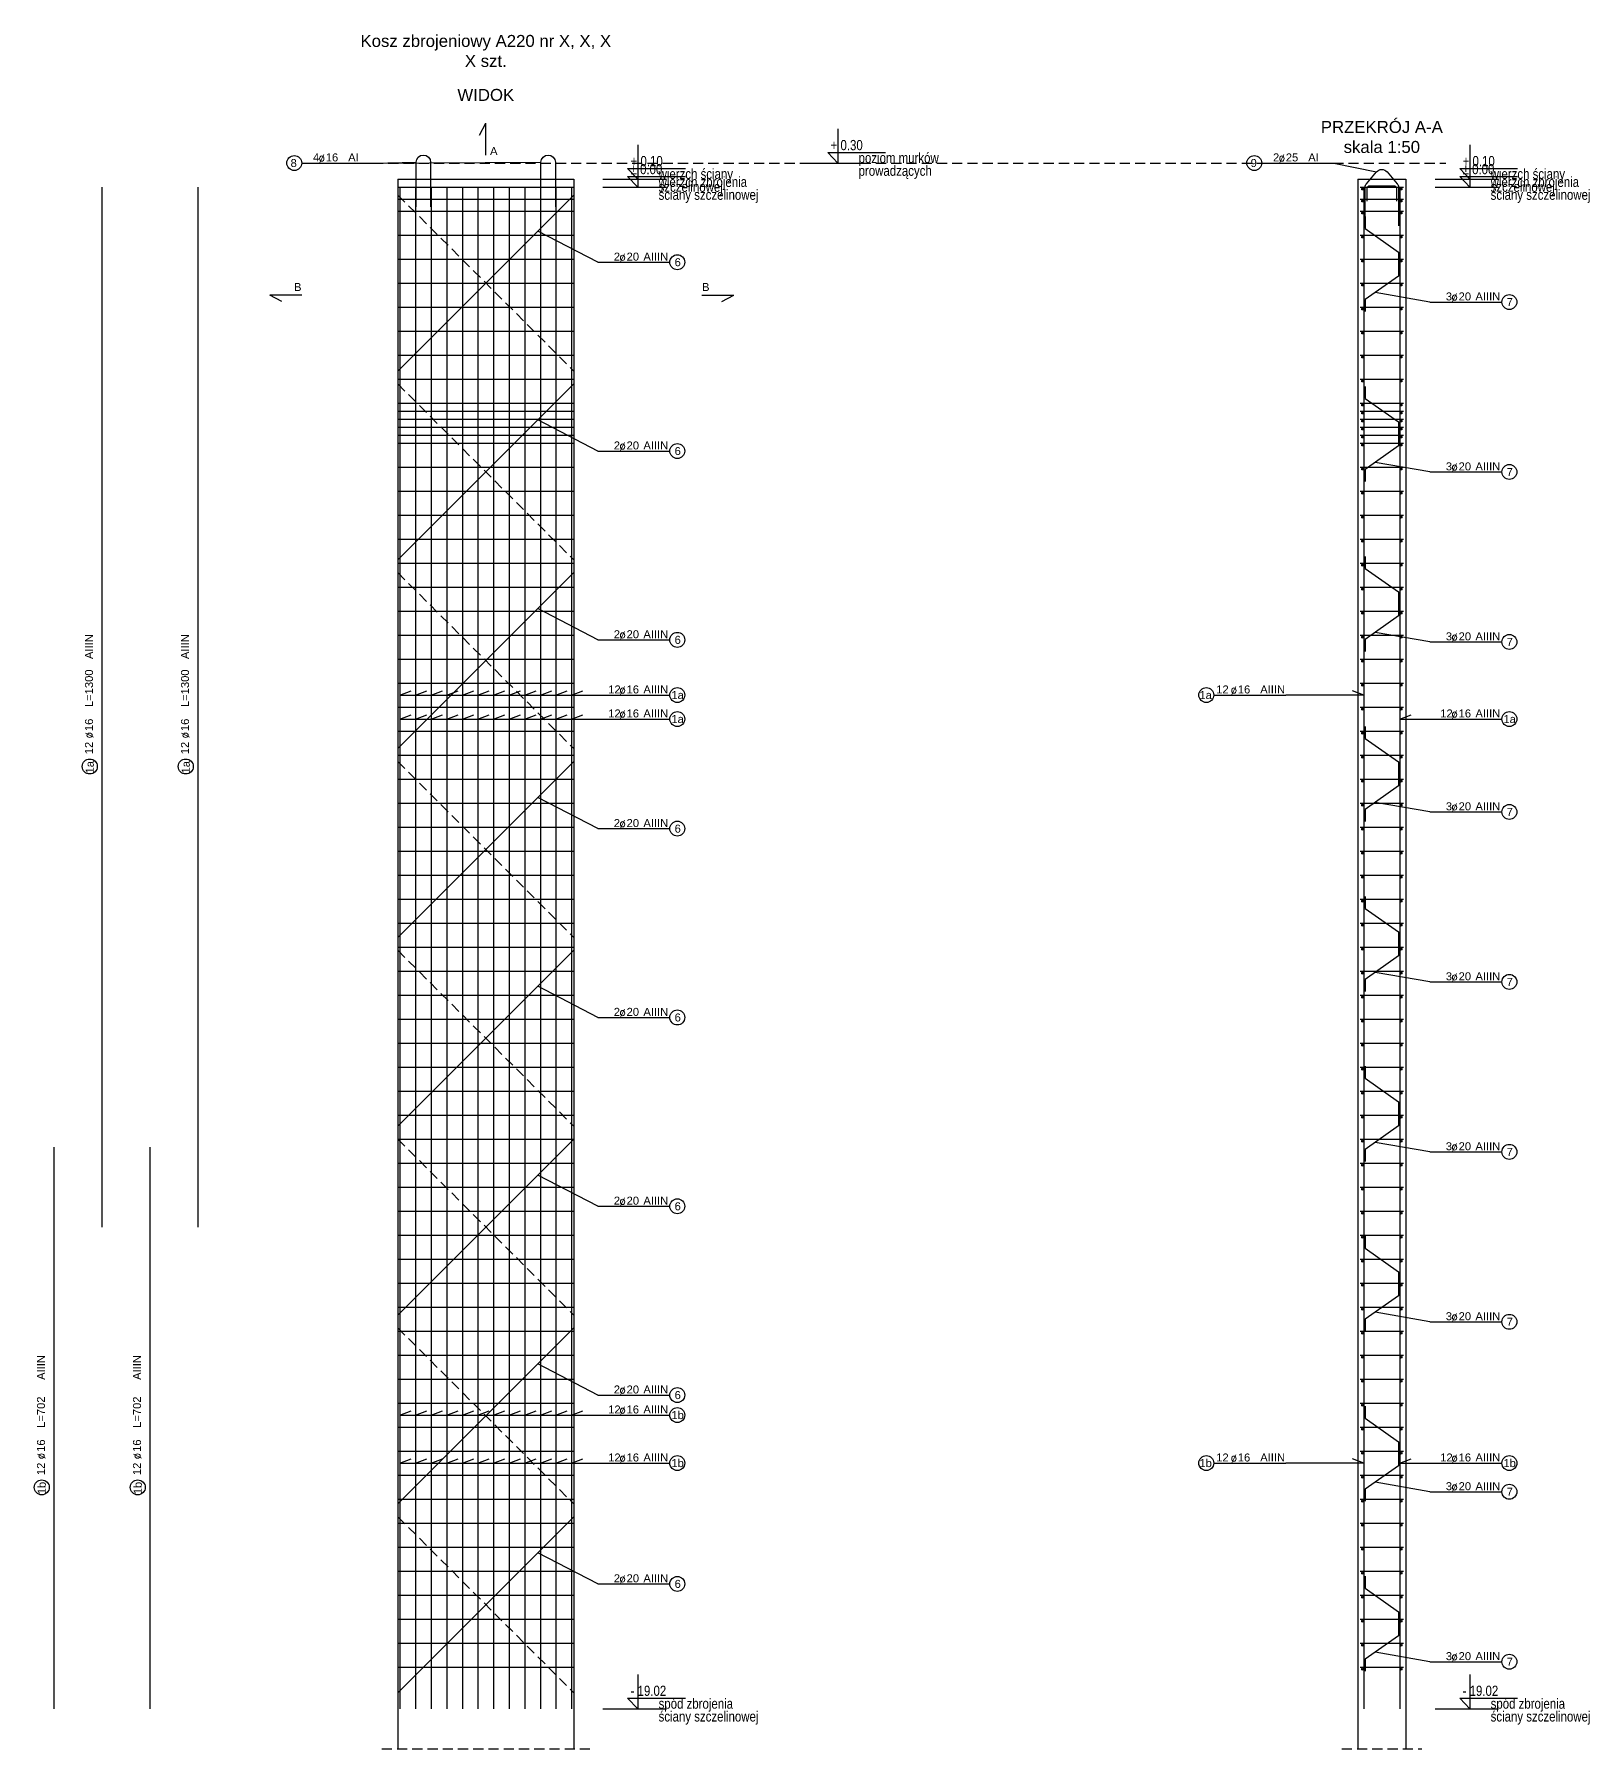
# Model space of a CAD drawing. Extents: x -5033 to 9347, y -17890 to -2362.
# Drawn here: x -1454 to 490, y -6640 to -4497 of the extents above; entities that cross this region are included whole.
import ezdxf
from ezdxf.enums import TextEntityAlignment as Align

# ---------------------------------------------------------------- set-up
doc = ezdxf.new("R2010")
doc.units = 0
doc.header["$MEASUREMENT"] = 0
doc.linetypes.add('DASHED', pattern=[19.05, 12.7, -6.35])
for name, color, linetype in [('__SOL-KOTY_WYSOKOSCIOWE', 4, 'CONTINUOUS'), ('__SOL-OPISY', 4, 'CONTINUOUS'), ('__SOL-PRZERYWANA', 253, 'DASHED'), ('__SOL-WIDOK', 4, 'CONTINUOUS'), ('__SOL-ZBROJENIE', 3, 'CONTINUOUS')]:
    doc.layers.add(name, color=color, linetype=linetype)
doc.styles.add('ARIAL', font='arial.ttf', dxfattribs={"height": 2.5})
doc.styles.add('SIMPLEX', font='SIMPLEX.SHX', dxfattribs={"width": 0.8})
doc.styles.get("Standard").update_dxf_attribs({"font": 'arial.ttf'})

# ---------------------------------------------------------------- blocks, each defined once
blk = doc.blocks.new('OPIS_PRET_BEZ_LINII')
at = {"layer": '__SOL-OPISY'}
blk.add_circle((25.7, 0), 9.36, dxfattribs=at)
at = {"layer": '__SOL-OPISY', "style": 'SIMPLEX', "width": 0.9}
blk.add_text(' %%c ', height=10, dxfattribs=at).set_placement((64.7, -4.8), align=Align.CENTER)
at = {"layer": '__SOL-OPISY', "style": 'ARIAL', "width": 0.8}
blk.add_attdef('NUMER', text='', height=10, dxfattribs=at).set_placement((25.7, 0), align=Align.MIDDLE)
blk.add_attdef('ILOSC', text='', height=10, dxfattribs=at).set_placement((56.9, -5.1), align=Align.RIGHT)
for tag, p in [('SREDNICA', (71, -5.1)), ('DLUGOSC', (95.1, -5.2)), ('STAL', (144.7, -5.2))]:
    blk.add_attdef(tag, p, '', height=10, dxfattribs=at)
blk = doc.blocks.new('OPIS_PRAWY')
at = {"layer": '__SOL-OPISY'}
blk.add_line((0, 0), (90, 0), dxfattribs=at)
blk.add_circle((99.4, 0), 9.36, dxfattribs=at)
at = {"layer": '__SOL-OPISY', "style": 'SIMPLEX', "width": 0.9}
blk.add_text(' %%c ', height=10, dxfattribs=at).set_placement((20.9, 0.5))
at = {"layer": '__SOL-OPISY', "style": 'ARIAL', "width": 0.8}
blk.add_attdef('ILOSC', text='', height=10, dxfattribs=at).set_placement((27.1, 0.1), align=Align.RIGHT)
for tag, p in [('SREDNICA', (35.4, 0.1)), ('STAL', (58.4, 0.5))]:
    blk.add_attdef(tag, p, '', height=10, dxfattribs=at)
for tag, p in [('NUMER', (99.4, 0)), ('DLUGOSC', (52.8, -6.1))]:
    blk.add_attdef(tag, text='', height=10, dxfattribs=at).set_placement(p, align=Align.MIDDLE)
blk = doc.blocks.new('OPIS_LEWY')
at = {"layer": '__SOL-OPISY'}
blk.add_line((-90, 0), (0, 0), dxfattribs=at)
blk.add_circle((-99.4, 0), 9.36, dxfattribs=at)
at = {"layer": '__SOL-OPISY', "style": 'SIMPLEX', "width": 0.9}
blk.add_text(' %%c ', height=10, dxfattribs=at).set_placement((-75, 0.5))
at = {"layer": '__SOL-OPISY', "style": 'ARIAL', "width": 0.8}
for tag, p in [('NUMER', (-99.4, 0)), ('DLUGOSC', (-58.9, -6.6))]:
    blk.add_attdef(tag, text='', height=10, dxfattribs=at).set_placement(p, align=Align.MIDDLE)
blk.add_attdef('ILOSC', text='', height=10, dxfattribs=at).set_placement((-74, 0.1), align=Align.RIGHT)
for tag, p in [('SREDNICA', (-65.8, 0.1)), ('STAL', (-42.7, 0.3))]:
    blk.add_attdef(tag, p, '', height=10, dxfattribs=at)
blk = doc.blocks.new('KOTA')
at = {"layer": '__SOL-KOTY_WYSOKOSCIOWE'}
for p, q in [((0, 33.4), (0, 0)), ((-34, 0), (28, 0)), ((0, 0), (-9.9, 10.4)), ((-9.9, 10.4), (46.5, 10.4))]:
    blk.add_line(p, q, dxfattribs=at)
at = {"layer": '__SOL-KOTY_WYSOKOSCIOWE', "style": 'ARIAL', "width": 0.8}
blk.add_attdef('RZEDNA', (500.5, 15.9), '', height=10.4, dxfattribs=at)

msp = doc.modelspace()

# ---------------------------------------------------------------- hatches: boundary and pattern name
at = {"layer": '__SOL-ZBROJENIE'}
for points in [[(207.2, -4690.5, 1), (204.8, -4690.5, 1)], [(255.2, -4690.5, 1), (252.8, -4690.5, 1)], [(207.2, -4705.5, 1), (204.8, -4705.5, 1)], [(255.2, -4705.5, 1), (252.8, -4705.5, 1)], [(207.2, -4720.5, 1), (204.8, -4720.5, 1)], [(255.2, -4720.5, 1), (252.8, -4720.5, 1)], [(207.2, -4750.5, 1), (204.8, -4750.5, 1)], [(255.2, -4750.5, 1), (252.8, -4750.5, 1)], [(207.2, -4780.5, 1), (204.8, -4780.5, 1)], [(255.2, -4780.5, 1), (252.8, -4780.5, 1)], [(207.2, -4810.5, 1), (204.8, -4810.5, 1)], [(255.2, -4810.5, 1), (252.8, -4810.5, 1)], [(207.2, -4840.5, 1), (204.8, -4840.5, 1)], [(255.2, -4840.5, 1), (252.8, -4840.5, 1)], [(207.2, -4870.5, 1), (204.8, -4870.5, 1)], [(255.2, -4870.5, 1), (252.8, -4870.5, 1)], [(207.2, -4900.5, 1), (204.8, -4900.5, 1)], [(255.2, -4900.5, 1), (252.8, -4900.5, 1)], [(207.2, -4930.5, 1), (204.8, -4930.5, 1)], [(255.2, -4930.5, 1), (252.8, -4930.5, 1)], [(207.2, -4960.5, 1), (204.8, -4960.5, 1)], [(207.2, -4970.5, 1), (204.8, -4970.5, 1)], [(255.2, -4960.5, 1), (252.8, -4960.5, 1)], [(255.2, -4970.5, 1), (252.8, -4970.5, 1)], [(207.2, -4980.5, 1), (204.8, -4980.5, 1)], [(207.2, -4990.5, 1), (204.8, -4990.5, 1)], [(255.2, -4980.5, 1), (252.8, -4980.5, 1)], [(255.2, -4990.5, 1), (252.8, -4990.5, 1)], [(207.2, -5000.5, 1), (204.8, -5000.5, 1)], [(207.2, -5010.5, 1), (204.8, -5010.5, 1)], [(255.2, -5000.5, 1), (252.8, -5000.5, 1)], [(255.2, -5010.5, 1), (252.8, -5010.5, 1)], [(207.2, -5040.5, 1), (204.8, -5040.5, 1)], [(255.2, -5040.5, 1), (252.8, -5040.5, 1)], [(207.2, -5070.5, 1), (204.8, -5070.5, 1)], [(255.2, -5070.5, 1), (252.8, -5070.5, 1)], [(207.2, -5100.5, 1), (204.8, -5100.5, 1)], [(255.2, -5100.5, 1), (252.8, -5100.5, 1)], [(207.2, -5130.5, 1), (204.8, -5130.5, 1)], [(255.2, -5130.5, 1), (252.8, -5130.5, 1)], [(207.2, -5160.5, 1), (204.8, -5160.5, 1)], [(255.2, -5160.5, 1), (252.8, -5160.5, 1)], [(207.2, -5190.5, 1), (204.8, -5190.5, 1)], [(255.2, -5190.5, 1), (252.8, -5190.5, 1)], [(207.2, -5220.5, 1), (204.8, -5220.5, 1)], [(255.2, -5220.5, 1), (252.8, -5220.5, 1)], [(207.2, -5250.5, 1), (204.8, -5250.5, 1)], [(255.2, -5250.5, 1), (252.8, -5250.5, 1)], [(207.2, -5280.5, 1), (204.8, -5280.5, 1)], [(255.2, -5280.5, 1), (252.8, -5280.5, 1)], [(207.2, -5310.5, 1), (204.8, -5310.5, 1)], [(255.2, -5310.5, 1), (252.8, -5310.5, 1)], [(207.2, -5340.5, 1), (204.8, -5340.5, 1)], [(255.2, -5340.5, 1), (252.8, -5340.5, 1)], [(207.2, -5370.5, 1), (204.8, -5370.5, 1)], [(255.2, -5370.5, 1), (252.8, -5370.5, 1)], [(207.2, -5400.5, 1), (204.8, -5400.5, 1)], [(255.2, -5400.5, 1), (252.8, -5400.5, 1)], [(207.2, -5430.5, 1), (204.8, -5430.5, 1)], [(255.2, -5430.5, 1), (252.8, -5430.5, 1)], [(207.2, -5460.5, 1), (204.8, -5460.5, 1)], [(255.2, -5460.5, 1), (252.8, -5460.5, 1)], [(207.2, -5490.5, 1), (204.8, -5490.5, 1)], [(255.2, -5490.5, 1), (252.8, -5490.5, 1)], [(207.2, -5520.5, 1), (204.8, -5520.5, 1)], [(255.2, -5520.5, 1), (252.8, -5520.5, 1)], [(207.2, -5550.5, 1), (204.8, -5550.5, 1)], [(255.2, -5550.5, 1), (252.8, -5550.5, 1)], [(207.2, -5580.5, 1), (204.8, -5580.5, 1)], [(255.2, -5580.5, 1), (252.8, -5580.5, 1)], [(207.2, -5610.5, 1), (204.8, -5610.5, 1)], [(255.2, -5610.5, 1), (252.8, -5610.5, 1)], [(207.2, -5640.5, 1), (204.8, -5640.5, 1)], [(255.2, -5640.5, 1), (252.8, -5640.5, 1)], [(207.2, -5670.5, 1), (204.8, -5670.5, 1)], [(255.2, -5670.5, 1), (252.8, -5670.5, 1)], [(207.2, -5700.5, 1), (204.8, -5700.5, 1)], [(255.2, -5700.5, 1), (252.8, -5700.5, 1)], [(207.2, -5730.5, 1), (204.8, -5730.5, 1)], [(255.2, -5730.5, 1), (252.8, -5730.5, 1)], [(207.2, -5760.5, 1), (204.8, -5760.5, 1)], [(255.2, -5760.5, 1), (252.8, -5760.5, 1)], [(207.2, -5790.5, 1), (204.8, -5790.5, 1)], [(255.2, -5790.5, 1), (252.8, -5790.5, 1)], [(207.2, -5820.5, 1), (204.8, -5820.5, 1)], [(255.2, -5820.5, 1), (252.8, -5820.5, 1)], [(207.2, -5850.5, 1), (204.8, -5850.5, 1)], [(255.2, -5850.5, 1), (252.8, -5850.5, 1)], [(207.2, -5880.5, 1), (204.8, -5880.5, 1)], [(255.2, -5880.5, 1), (252.8, -5880.5, 1)], [(207.2, -5910.5, 1), (204.8, -5910.5, 1)], [(255.2, -5910.5, 1), (252.8, -5910.5, 1)], [(207.2, -5940.5, 1), (204.8, -5940.5, 1)], [(255.2, -5940.5, 1), (252.8, -5940.5, 1)], [(207.2, -5970.5, 1), (204.8, -5970.5, 1)], [(255.2, -5970.5, 1), (252.8, -5970.5, 1)], [(207.2, -6000.5, 1), (204.8, -6000.5, 1)], [(255.2, -6000.5, 1), (252.8, -6000.5, 1)], [(207.2, -6030.5, 1), (204.8, -6030.5, 1)], [(255.2, -6030.5, 1), (252.8, -6030.5, 1)], [(207.2, -6060.5, 1), (204.8, -6060.5, 1)], [(255.2, -6060.5, 1), (252.8, -6060.5, 1)], [(207.2, -6090.5, 1), (204.8, -6090.5, 1)], [(255.2, -6090.5, 1), (252.8, -6090.5, 1)], [(207.2, -6120.5, 1), (204.8, -6120.5, 1)], [(255.2, -6120.5, 1), (252.8, -6120.5, 1)], [(207.2, -6150.5, 1), (204.8, -6150.5, 1)], [(255.2, -6150.5, 1), (252.8, -6150.5, 1)], [(207.2, -6180.5, 1), (204.8, -6180.5, 1)], [(255.2, -6180.5, 1), (252.8, -6180.5, 1)], [(207.2, -6210.5, 1), (204.8, -6210.5, 1)], [(255.2, -6210.5, 1), (252.8, -6210.5, 1)], [(207.2, -6240.5, 1), (204.8, -6240.5, 1)], [(255.2, -6240.5, 1), (252.8, -6240.5, 1)], [(207.2, -6270.5, 1), (204.8, -6270.5, 1)], [(255.2, -6270.5, 1), (252.8, -6270.5, 1)], [(207.2, -6300.5, 1), (204.8, -6300.5, 1)], [(255.2, -6300.5, 1), (252.8, -6300.5, 1)], [(207.2, -6330.5, 1), (204.8, -6330.5, 1)], [(255.2, -6330.5, 1), (252.8, -6330.5, 1)], [(207.2, -6360.5, 1), (204.8, -6360.5, 1)], [(255.2, -6360.5, 1), (252.8, -6360.5, 1)], [(207.2, -6390.5, 1), (204.8, -6390.5, 1)], [(255.2, -6390.5, 1), (252.8, -6390.5, 1)], [(207.2, -6420.5, 1), (204.8, -6420.5, 1)], [(255.2, -6420.5, 1), (252.8, -6420.5, 1)], [(207.2, -6450.5, 1), (204.8, -6450.5, 1)], [(255.2, -6450.5, 1), (252.8, -6450.5, 1)], [(207.2, -6480.5, 1), (204.8, -6480.5, 1)], [(255.2, -6480.5, 1), (252.8, -6480.5, 1)], [(207.2, -6510.5, 1), (204.8, -6510.5, 1)], [(255.2, -6510.5, 1), (252.8, -6510.5, 1)], [(207.2, -6540.5, 1), (204.8, -6540.5, 1)], [(255.2, -6540.5, 1), (252.8, -6540.5, 1)]]:
    msp.add_hatch(color=256, dxfattribs=at).paths.add_polyline_path(points)

# ---------------------------------------------------------------- linework, layer by layer
at = {"layer": '__SOL-OPISY'}
for p, q in [((-898, -4623), (-890, -4608)), ((-890, -4648), (-890, -4608)), ((-1030, -4658), (-977, -4657)), ((-1030, -4658), (-821, -4657)), ((170, -4658), (223.5, -4669.22)), ((-750, -4782), (-825, -4743)), ((290, -4831.75), (221.52, -4819.87)), ((-1120, -4823), (-1160, -4823)), ((-1145, -4831), (-1160, -4823)), ((-620, -4823), (-580, -4823)), ((-595, -4831), (-580, -4823)), ((-750, -5018), (-825, -4979)), ((290, -5044.19), (221.52, -5032.31)), ((-750, -5254), (-825, -5215)), ((290, -5256.64), (221.52, -5244.76)), ((-997.25, -5323), (-983.15, -5317.87)), ((-997.25, -5323), (-750, -5323)), ((-977.75, -5323), (-963.65, -5317.87)), ((-958.25, -5323), (-944.15, -5317.87)), ((-938.75, -5323), (-924.65, -5317.87)), ((-919.25, -5323), (-905.15, -5317.87)), ((-899.75, -5323), (-885.65, -5317.87)), ((-880.25, -5323), (-866.15, -5317.87)), ((-860.75, -5323), (-846.65, -5317.87)), ((-841.25, -5323), (-827.15, -5317.87)), ((-821.75, -5323), (-807.65, -5317.87)), ((-802.25, -5323), (-788.15, -5317.87)), ((-782.75, -5323), (-768.65, -5317.87)), ((207.5, -5323), (110, -5323)), ((207.5, -5323), (193.41, -5317.87)), ((-997.25, -5353), (-983.15, -5347.87)), ((-997.25, -5353), (-750, -5353)), ((-977.75, -5353), (-963.65, -5347.87)), ((-958.25, -5353), (-944.15, -5347.87)), ((-938.75, -5353), (-924.65, -5347.87)), ((-919.25, -5353), (-905.15, -5347.87)), ((-899.75, -5353), (-885.65, -5347.87)), ((-880.25, -5353), (-866.15, -5347.87)), ((-860.75, -5353), (-846.65, -5347.87)), ((-841.25, -5353), (-827.15, -5347.87)), ((-821.75, -5353), (-807.65, -5347.87)), ((-802.25, -5353), (-788.15, -5347.87)), ((-782.75, -5353), (-768.65, -5347.87)), ((252.5, -5353), (266.6, -5347.87)), ((252.5, -5353), (290, -5353)), ((-750, -5490), (-825, -5451)), ((290, -5469.08), (221.52, -5457.2)), ((290, -5681.53), (221.52, -5669.64)), ((-750, -5726), (-825, -5687)), ((290, -5893.97), (221.52, -5882.09)), ((-750, -5962), (-825, -5923)), ((290, -6106.42), (221.52, -6094.53)), ((-750, -6198), (-825, -6159)), ((-997.25, -6223), (-983.15, -6217.87)), ((-997.25, -6223), (-750, -6223)), ((-977.75, -6223), (-963.65, -6217.87)), ((-958.25, -6223), (-944.15, -6217.87)), ((-938.75, -6223), (-924.65, -6217.87)), ((-919.25, -6223), (-905.15, -6217.87)), ((-899.75, -6223), (-885.65, -6217.87)), ((-880.25, -6223), (-866.15, -6217.87)), ((-860.75, -6223), (-846.65, -6217.87)), ((-841.25, -6223), (-827.15, -6217.87)), ((-821.75, -6223), (-807.65, -6217.87)), ((-802.25, -6223), (-788.15, -6217.87)), ((-782.75, -6223), (-768.65, -6217.87)), ((-997.25, -6283), (-983.15, -6277.87)), ((-977.75, -6283), (-963.65, -6277.87)), ((-958.25, -6283), (-944.15, -6277.87)), ((-938.75, -6283), (-924.65, -6277.87)), ((-919.25, -6283), (-905.15, -6277.87)), ((-899.75, -6283), (-885.65, -6277.87)), ((-880.25, -6283), (-866.15, -6277.87)), ((-860.75, -6283), (-846.65, -6277.87)), ((-841.25, -6283), (-827.15, -6277.87)), ((-821.75, -6283), (-807.65, -6277.87)), ((-802.25, -6283), (-788.15, -6277.87)), ((-782.75, -6283), (-768.65, -6277.87)), ((207.5, -6283), (193.41, -6277.87)), ((252.5, -6283), (266.6, -6277.87)), ((-997.25, -6283), (-750, -6283)), ((207.5, -6283), (110, -6283)), ((252.5, -6283), (290, -6283)), ((290, -6318.86), (221.52, -6306.98)), ((-750, -6434), (-825, -6395)), ((290, -6531.3), (221.52, -6519.42))]:
    msp.add_line(p, q, dxfattribs=at)
at = {"layer": '__SOL-PRZERYWANA'}
for p, q in [((-1050, -4658), (310, -4658)), ((-1020, -6640), (-760, -6640)), ((180, -6640), (280, -6640))]:
    msp.add_line(p, q, dxfattribs=at)
for points in [[(-1000, -4678), (-1000, -4698), (-780, -4918), (-780, -4938)], [(-1000, -4914), (-1000, -4934), (-780, -5154), (-780, -5174)], [(-1000, -5150), (-1000, -5170), (-780, -5390), (-780, -5410)], [(-1000, -5386), (-1000, -5406), (-780, -5626), (-780, -5646)], [(-1000, -5622), (-1000, -5642), (-780, -5862), (-780, -5882)], [(-1000, -5858), (-1000, -5878), (-780, -6098), (-780, -6118)], [(-1000, -6094), (-1000, -6114), (-780, -6334), (-780, -6354)], [(-1000, -6330), (-1000, -6350), (-780, -6570), (-780, -6590)]]:
    msp.add_lwpolyline(points, dxfattribs=at)
at = {"layer": '__SOL-WIDOK'}
for p, q in [((-1000, -4678), (-1000, -6640)), ((-1000, -4678), (-780, -4678)), ((-780, -4678), (-780, -6640)), ((200, -4678), (200, -6640)), ((200, -4678), (260, -4678)), ((260, -4678), (260, -6640))]:
    msp.add_line(p, q, dxfattribs=at)
at = {"layer": '__SOL-ZBROJENIE'}
for p, q in [((-1370, -4688), (-1370, -5988)), ((-1250, -4688), (-1250, -5988)), ((-1000, -4688), (-780, -4688)), ((-997.25, -4688), (-997.25, -6590)), ((-977.75, -4688), (-977.75, -6590)), ((-958.25, -4688), (-958.25, -6590)), ((-938.75, -4688), (-938.75, -6590)), ((-919.25, -4688), (-919.25, -6590)), ((-899.75, -4688), (-899.75, -6590)), ((-880.25, -4688), (-880.25, -6590)), ((-860.75, -4688), (-860.75, -6590)), ((-841.25, -4688), (-841.25, -6590)), ((-821.75, -4688), (-821.75, -6590)), ((-802.25, -4688), (-802.25, -6590)), ((-782.75, -4688), (-782.75, -6590)), ((203, -4688), (257, -4688)), ((207.5, -4688), (207.5, -6590)), ((252.5, -4688), (252.5, -6590)), ((-1000, -4703), (-780, -4703)), ((203, -4703), (257, -4703)), ((-1000, -4718), (-780, -4718)), ((203, -4718), (257, -4718)), ((-1000, -4748), (-780, -4748)), ((203, -4748), (257, -4748)), ((-1000, -4778), (-780, -4778)), ((203, -4778), (257, -4778)), ((-1000, -4808), (-780, -4808)), ((203, -4808), (257, -4808)), ((-1000, -4838), (-780, -4838)), ((203, -4838), (257, -4838)), ((-1000, -4868), (-780, -4868)), ((203, -4868), (257, -4868)), ((-1000, -4898), (-780, -4898)), ((203, -4898), (257, -4898)), ((-1000, -4928), (-780, -4928)), ((203, -4928), (257, -4928)), ((-1000, -4958), (-780, -4958)), ((-1000, -4968), (-780, -4968)), ((203, -4958), (257, -4958)), ((203, -4968), (257, -4968)), ((-1000, -4978), (-780, -4978)), ((-1000, -4988), (-780, -4988)), ((203, -4978), (257, -4978)), ((203, -4988), (257, -4988)), ((-1000, -4998), (-780, -4998)), ((-1000, -5008), (-780, -5008)), ((203, -4998), (257, -4998)), ((203, -5008), (257, -5008)), ((-1000, -5038), (-780, -5038)), ((203, -5038), (257, -5038)), ((-1000, -5068), (-780, -5068)), ((203, -5068), (257, -5068)), ((-1000, -5098), (-780, -5098)), ((203, -5098), (257, -5098)), ((-1000, -5128), (-780, -5128)), ((203, -5128), (257, -5128)), ((-1000, -5158), (-780, -5158)), ((203, -5158), (257, -5158)), ((-1000, -5188), (-780, -5188)), ((203, -5188), (257, -5188)), ((-1000, -5218), (-780, -5218)), ((203, -5218), (257, -5218)), ((-1000, -5248), (-780, -5248)), ((203, -5248), (257, -5248)), ((-1000, -5278), (-780, -5278)), ((203, -5278), (257, -5278)), ((-1000, -5308), (-780, -5308)), ((203, -5308), (257, -5308)), ((-1000, -5338), (-780, -5338)), ((203, -5338), (257, -5338)), ((-1000, -5368), (-780, -5368)), ((203, -5368), (257, -5368)), ((-1000, -5398), (-780, -5398)), ((203, -5398), (257, -5398)), ((-1000, -5428), (-780, -5428)), ((203, -5428), (257, -5428)), ((-1000, -5458), (-780, -5458)), ((203, -5458), (257, -5458)), ((-1000, -5488), (-780, -5488)), ((203, -5488), (257, -5488)), ((-1000, -5518), (-780, -5518)), ((203, -5518), (257, -5518)), ((-1000, -5548), (-780, -5548)), ((203, -5548), (257, -5548)), ((-1000, -5578), (-780, -5578)), ((203, -5578), (257, -5578)), ((-1000, -5608), (-780, -5608)), ((203, -5608), (257, -5608)), ((-1000, -5638), (-780, -5638)), ((203, -5638), (257, -5638)), ((-1000, -5668), (-780, -5668)), ((203, -5668), (257, -5668)), ((-1000, -5698), (-780, -5698)), ((203, -5698), (257, -5698)), ((-1000, -5728), (-780, -5728)), ((203, -5728), (257, -5728)), ((-1000, -5758), (-780, -5758)), ((203, -5758), (257, -5758)), ((-1000, -5788), (-780, -5788)), ((203, -5788), (257, -5788)), ((-1000, -5818), (-780, -5818)), ((203, -5818), (257, -5818)), ((-1000, -5848), (-780, -5848)), ((203, -5848), (257, -5848)), ((-1430, -5888), (-1430, -6590)), ((-1310, -5888), (-1310, -6590)), ((-1000, -5878), (-780, -5878)), ((203, -5878), (257, -5878)), ((-1000, -5908), (-780, -5908)), ((203, -5908), (257, -5908)), ((-1000, -5938), (-780, -5938)), ((203, -5938), (257, -5938)), ((-1000, -5968), (-780, -5968)), ((203, -5968), (257, -5968)), ((-1000, -5998), (-780, -5998)), ((203, -5998), (257, -5998)), ((-1000, -6028), (-780, -6028)), ((203, -6028), (257, -6028)), ((-1000, -6058), (-780, -6058)), ((203, -6058), (257, -6058)), ((-1000, -6088), (-780, -6088)), ((203, -6088), (257, -6088)), ((-1000, -6118), (-780, -6118)), ((203, -6118), (257, -6118)), ((-1000, -6148), (-780, -6148)), ((203, -6148), (257, -6148)), ((-1000, -6178), (-780, -6178)), ((203, -6178), (257, -6178)), ((-1000, -6208), (-780, -6208)), ((203, -6208), (257, -6208)), ((-1000, -6238), (-780, -6238)), ((203, -6238), (257, -6238)), ((-1000, -6268), (-780, -6268)), ((203, -6268), (257, -6268)), ((-1000, -6298), (-780, -6298)), ((203, -6298), (257, -6298)), ((-1000, -6328), (-780, -6328)), ((203, -6328), (257, -6328)), ((-1000, -6358), (-780, -6358)), ((203, -6358), (257, -6358)), ((-1000, -6388), (-780, -6388)), ((203, -6388), (257, -6388)), ((-1000, -6418), (-780, -6418)), ((203, -6418), (257, -6418)), ((-1000, -6448), (-780, -6448)), ((203, -6448), (257, -6448)), ((-1000, -6478), (-780, -6478)), ((203, -6478), (257, -6478)), ((-1000, -6508), (-780, -6508)), ((203, -6508), (257, -6508)), ((-1000, -6538), (-780, -6538)), ((203, -6538), (257, -6538))]:
    msp.add_line(p, q, dxfattribs=at)
for points in [[(-977, -4712.86), (-977, -4657, -1), (-959, -4657), (-959, -4712.86)], [(-821, -4712.86), (-821, -4657, -1), (-803, -4657), (-803, -4712.86)], [(209, -4736.5), (209, -4688, -0.22), (211, -4684.12), (223.5, -4669.22, -0.5), (236.5, -4669.22), (249, -4684.12, -0.22), (251, -4688), (251, -4736.5)], [(211.5, -4705.5), (211.5, -4690.5, -0.48), (215.5, -4686.5), (244.5, -4686.5, -0.48), (248.5, -4690.5), (248.5, -4705.5)]]:
    msp.add_lwpolyline(points, format="xyb", dxfattribs=at)
for points in [[(-780, -4678), (-780, -4698), (-1000, -4918), (-1000, -4938)], [(209, -4724.81), (209, -4739.81), (251, -4769.22), (251, -4799.22), (209, -4828.63), (209, -4843.63)], [(-780, -4914), (-780, -4934), (-1000, -5154), (-1000, -5174)], [(209, -4937.26), (209, -4952.26), (251, -4981.67), (251, -5011.67), (209, -5041.08), (209, -5056.08)], [(-780, -5150), (-780, -5170), (-1000, -5390), (-1000, -5410)], [(209, -5149.7), (209, -5164.7), (251, -5194.11), (251, -5224.11), (209, -5253.52), (209, -5268.52)], [(209, -5362.15), (209, -5377.15), (251, -5406.56), (251, -5436.56), (209, -5465.96), (209, -5480.96)], [(-780, -5386), (-780, -5406), (-1000, -5626), (-1000, -5646)], [(209, -5574.59), (209, -5589.59), (251, -5619), (251, -5649), (209, -5678.41), (209, -5693.41)], [(-780, -5622), (-780, -5642), (-1000, -5862), (-1000, -5882)], [(209, -5787.04), (209, -5802.04), (251, -5831.44), (251, -5861.44), (209, -5890.85), (209, -5905.85)], [(-780, -5858), (-780, -5878), (-1000, -6098), (-1000, -6118)], [(209, -5999.48), (209, -6014.48), (251, -6043.89), (251, -6073.89), (209, -6103.3), (209, -6118.3)], [(-780, -6094), (-780, -6114), (-1000, -6334), (-1000, -6354)], [(209, -6211.92), (209, -6226.92), (251, -6256.33), (251, -6286.33), (209, -6315.74), (209, -6330.74)], [(-780, -6330), (-780, -6350), (-1000, -6570), (-1000, -6590)], [(209, -6424.37), (209, -6439.37), (251, -6468.78), (251, -6498.78), (209, -6528.19), (209, -6543.19)]]:
    msp.add_lwpolyline(points, dxfattribs=at)
for centre in [(206, -4690.5), (254, -4690.5), (206, -4705.5), (254, -4705.5), (206, -4720.5), (254, -4720.5), (206, -4750.5), (254, -4750.5), (206, -4780.5), (254, -4780.5), (206, -4810.5), (254, -4810.5), (206, -4840.5), (254, -4840.5), (206, -4870.5), (254, -4870.5), (206, -4900.5), (254, -4900.5), (206, -4930.5), (254, -4930.5), (206, -4960.5), (206, -4970.5), (254, -4960.5), (254, -4970.5), (206, -4980.5), (206, -4990.5), (254, -4980.5), (254, -4990.5), (206, -5000.5), (206, -5010.5), (254, -5000.5), (254, -5010.5), (206, -5040.5), (254, -5040.5), (206, -5070.5), (254, -5070.5), (206, -5100.5), (254, -5100.5), (206, -5130.5), (254, -5130.5), (206, -5160.5), (254, -5160.5), (206, -5190.5), (254, -5190.5), (206, -5220.5), (254, -5220.5), (206, -5250.5), (254, -5250.5), (206, -5280.5), (254, -5280.5), (206, -5310.5), (254, -5310.5), (206, -5340.5), (254, -5340.5), (206, -5370.5), (254, -5370.5), (206, -5400.5), (254, -5400.5), (206, -5430.5), (254, -5430.5), (206, -5460.5), (254, -5460.5), (206, -5490.5), (254, -5490.5), (206, -5520.5), (254, -5520.5), (206, -5550.5), (254, -5550.5), (206, -5580.5), (254, -5580.5), (206, -5610.5), (254, -5610.5), (206, -5640.5), (254, -5640.5), (206, -5670.5), (254, -5670.5), (206, -5700.5), (254, -5700.5), (206, -5730.5), (254, -5730.5), (206, -5760.5), (254, -5760.5), (206, -5790.5), (254, -5790.5), (206, -5820.5), (254, -5820.5), (206, -5850.5), (254, -5850.5), (206, -5880.5), (254, -5880.5), (206, -5910.5), (254, -5910.5), (206, -5940.5), (254, -5940.5), (206, -5970.5), (254, -5970.5), (206, -6000.5), (254, -6000.5), (206, -6030.5), (254, -6030.5), (206, -6060.5), (254, -6060.5), (206, -6090.5), (254, -6090.5), (206, -6120.5), (254, -6120.5), (206, -6150.5), (254, -6150.5), (206, -6180.5), (254, -6180.5), (206, -6210.5), (254, -6210.5), (206, -6240.5), (254, -6240.5), (206, -6270.5), (254, -6270.5), (206, -6300.5), (254, -6300.5), (206, -6330.5), (254, -6330.5), (206, -6360.5), (254, -6360.5), (206, -6390.5), (254, -6390.5), (206, -6420.5), (254, -6420.5), (206, -6450.5), (254, -6450.5), (206, -6480.5), (254, -6480.5), (206, -6510.5), (254, -6510.5), (206, -6540.5), (254, -6540.5)]:
    msp.add_circle(centre, 1.2, dxfattribs=at)

# ---------------------------------------------------------------- block references
at = {"layer": '__SOL-KOTY_WYSOKOSCIOWE'}
ref = msp.add_blockref('KOTA', (-450, -4658), dxfattribs=dict(at, xscale=1.28, yscale=1.28, zscale=1.28))
ref.add_attrib('RZEDNA', '+ 0.30', (-459, -4642), dxfattribs={"height": 12.8, "style": 'ARIAL', "width": 0.8})
ref.add_attrib('OPIS1', 'poziom murków', (-424, -4658), dxfattribs={"height": 12.8, "style": 'ARIAL', "width": 0.8})
ref.add_attrib('OPIS2', 'prowadzących', (-424, -4674), dxfattribs={"height": 12.8, "style": 'ARIAL', "width": 0.8})
ref = msp.add_blockref('KOTA', (-700, -4678), dxfattribs=dict(at, xscale=1.28, yscale=1.28, zscale=1.28))
ref.add_attrib('RZEDNA', '+ 0.10', (-709, -4662), dxfattribs={"height": 12.8, "style": 'ARIAL', "width": 0.8})
ref.add_attrib('OPIS1', 'wierzch ściany', (-674, -4678), dxfattribs={"height": 12.8, "style": 'ARIAL', "width": 0.8})
ref.add_attrib('OPIS2', 'szczelinowej', (-674, -4694), dxfattribs={"height": 12.8, "style": 'ARIAL', "width": 0.8})
ref = msp.add_blockref('KOTA', (-700, -4688), dxfattribs=dict(at, xscale=1.28, yscale=1.28, zscale=1.28))
ref.add_attrib('RZEDNA', '%%p 0.00', (-709, -4672), dxfattribs={"height": 12.8, "style": 'ARIAL', "width": 0.8})
ref.add_attrib('OPIS1', 'wierzch zbrojenia', (-674, -4688), dxfattribs={"height": 12.8, "style": 'ARIAL', "width": 0.8})
ref.add_attrib('OPIS2', 'ściany szczelinowej', (-674, -4704), dxfattribs={"height": 12.8, "style": 'ARIAL', "width": 0.8})
ref = msp.add_blockref('KOTA', (340, -4678), dxfattribs=dict(at, xscale=1.28, yscale=1.28, zscale=1.28))
ref.add_attrib('RZEDNA', '+ 0.10', (331, -4662), dxfattribs={"height": 12.8, "style": 'ARIAL', "width": 0.8})
ref.add_attrib('OPIS1', 'wierzch ściany', (366, -4678), dxfattribs={"height": 12.8, "style": 'ARIAL', "width": 0.8})
ref.add_attrib('OPIS2', 'szczelinowej', (366, -4694), dxfattribs={"height": 12.8, "style": 'ARIAL', "width": 0.8})
ref = msp.add_blockref('KOTA', (340, -4688), dxfattribs=dict(at, xscale=1.28, yscale=1.28, zscale=1.28))
ref.add_attrib('RZEDNA', '%%p 0.00', (331, -4672), dxfattribs={"height": 12.8, "style": 'ARIAL', "width": 0.8})
ref.add_attrib('OPIS1', 'wierzch zbrojenia', (366, -4688), dxfattribs={"height": 12.8, "style": 'ARIAL', "width": 0.8})
ref.add_attrib('OPIS2', 'ściany szczelinowej', (366, -4704), dxfattribs={"height": 12.8, "style": 'ARIAL', "width": 0.8})
ref = msp.add_blockref('KOTA', (-700, -6590), dxfattribs=dict(at, xscale=1.28, yscale=1.28, zscale=1.28))
ref.add_attrib('RZEDNA', '- 19.02', (-709, -6574), dxfattribs={"height": 12.8, "style": 'ARIAL', "width": 0.8})
ref.add_attrib('OPIS1', 'spód zbrojenia', (-674, -6590), dxfattribs={"height": 12.8, "style": 'ARIAL', "width": 0.8})
ref.add_attrib('OPIS2', 'ściany szczelinowej', (-674, -6606), dxfattribs={"height": 12.8, "style": 'ARIAL', "width": 0.8})
ref = msp.add_blockref('KOTA', (340, -6590), dxfattribs=dict(at, xscale=1.28, yscale=1.28, zscale=1.28))
ref.add_attrib('RZEDNA', '- 19.02', (331, -6574), dxfattribs={"height": 12.8, "style": 'ARIAL', "width": 0.8})
ref.add_attrib('OPIS1', 'spód zbrojenia', (366, -6590), dxfattribs={"height": 12.8, "style": 'ARIAL', "width": 0.8})
ref.add_attrib('OPIS2', 'ściany szczelinowej', (366, -6606), dxfattribs={"height": 12.8, "style": 'ARIAL', "width": 0.8})
at = {"layer": '__SOL-OPISY'}
ref = msp.add_blockref('OPIS_LEWY', (-1030, -4658), dxfattribs=at)
ref.add_attrib('ILOSC', '4', (-1106, -4656), dxfattribs={"height": 10, "style": 'ARIAL'})
ref.add_attrib('SREDNICA', '16', (-1090, -4656), dxfattribs={"height": 10, "style": 'ARIAL'})
ref.add_attrib('STAL', 'AI', (-1062, -4656), dxfattribs={"height": 10, "style": 'ARIAL'})
ref.add_attrib('NUMER', '8', (-1134, -4663), dxfattribs={"height": 10, "style": 'ARIAL'})
ref = msp.add_blockref('OPIS_LEWY', (170, -4658), dxfattribs=at)
ref.add_attrib('ILOSC', '2', (94, -4656), dxfattribs={"height": 10, "style": 'ARIAL'})
ref.add_attrib('SREDNICA', '25', (110, -4656), dxfattribs={"height": 10, "style": 'ARIAL'})
ref.add_attrib('STAL', 'AI', (138, -4656), dxfattribs={"height": 10, "style": 'ARIAL'})
ref.add_attrib('NUMER', '9', (66, -4663), dxfattribs={"height": 10, "style": 'ARIAL'})
ref = msp.add_blockref('OPIS_PRAWY', (-750, -4782), dxfattribs=at)
ref.add_attrib('ILOSC', '2', (-730, -4780), dxfattribs={"height": 10, "style": 'ARIAL'})
ref.add_attrib('SREDNICA', '20', (-714, -4780), dxfattribs={"height": 10, "style": 'ARIAL'})
ref.add_attrib('STAL', 'AIIIN', (-693, -4780), dxfattribs={"height": 10, "style": 'ARIAL'})
ref.add_attrib('NUMER', '6', (-654, -4787), dxfattribs={"height": 10, "style": 'ARIAL'})
ref = msp.add_blockref('OPIS_PRAWY', (290, -4831.75), dxfattribs=at)
ref.add_attrib('ILOSC', '3', (310, -4829.75), dxfattribs={"height": 10, "style": 'ARIAL'})
ref.add_attrib('SREDNICA', '20', (326, -4829.75), dxfattribs={"height": 10, "style": 'ARIAL'})
ref.add_attrib('STAL', 'AIIIN', (347, -4829.75), dxfattribs={"height": 10, "style": 'ARIAL'})
ref.add_attrib('NUMER', '7', (386, -4836.75), dxfattribs={"height": 10, "style": 'ARIAL'})
ref = msp.add_blockref('OPIS_PRAWY', (-750, -5018), dxfattribs=at)
ref.add_attrib('ILOSC', '2', (-730, -5016), dxfattribs={"height": 10, "style": 'ARIAL'})
ref.add_attrib('SREDNICA', '20', (-714, -5016), dxfattribs={"height": 10, "style": 'ARIAL'})
ref.add_attrib('STAL', 'AIIIN', (-693, -5016), dxfattribs={"height": 10, "style": 'ARIAL'})
ref.add_attrib('NUMER', '6', (-654, -5023), dxfattribs={"height": 10, "style": 'ARIAL'})
ref = msp.add_blockref('OPIS_PRAWY', (290, -5044.19), dxfattribs=at)
ref.add_attrib('ILOSC', '3', (310, -5042.19), dxfattribs={"height": 10, "style": 'ARIAL'})
ref.add_attrib('SREDNICA', '20', (326, -5042.19), dxfattribs={"height": 10, "style": 'ARIAL'})
ref.add_attrib('STAL', 'AIIIN', (347, -5042.19), dxfattribs={"height": 10, "style": 'ARIAL'})
ref.add_attrib('NUMER', '7', (386, -5049.19), dxfattribs={"height": 10, "style": 'ARIAL'})
ref = msp.add_blockref('OPIS_PRET_BEZ_LINII', (-1385, -5438), dxfattribs=dict(at, rotation=90))
ref.add_attrib('NUMER', '1a', (-1380, -5421), dxfattribs={"height": 10, "rotation": 90, "style": 'ARIAL'})
ref.add_attrib('ILOSC', '12', (-1381, -5397), dxfattribs={"height": 10, "rotation": 90, "style": 'ARIAL'})
ref.add_attrib('SREDNICA', '16', (-1381, -5368), dxfattribs={"height": 10, "rotation": 90, "style": 'ARIAL'})
ref.add_attrib('DLUGOSC', 'L=1300', (-1381, -5338), dxfattribs={"height": 10, "rotation": 90, "style": 'ARIAL'})
ref.add_attrib('STAL', 'AIIIN', (-1381, -5278), dxfattribs={"height": 10, "rotation": 90, "style": 'ARIAL'})
ref = msp.add_blockref('OPIS_PRET_BEZ_LINII', (-1265, -5438), dxfattribs=dict(at, rotation=90))
ref.add_attrib('NUMER', '1a', (-1260, -5421), dxfattribs={"height": 10, "rotation": 90, "style": 'ARIAL'})
ref.add_attrib('ILOSC', '12', (-1261, -5397), dxfattribs={"height": 10, "rotation": 90, "style": 'ARIAL'})
ref.add_attrib('SREDNICA', '16', (-1261, -5368), dxfattribs={"height": 10, "rotation": 90, "style": 'ARIAL'})
ref.add_attrib('DLUGOSC', 'L=1300', (-1261, -5338), dxfattribs={"height": 10, "rotation": 90, "style": 'ARIAL'})
ref.add_attrib('STAL', 'AIIIN', (-1261, -5278), dxfattribs={"height": 10, "rotation": 90, "style": 'ARIAL'})
ref = msp.add_blockref('OPIS_PRAWY', (-750, -5254), dxfattribs=at)
ref.add_attrib('ILOSC', '2', (-730, -5252), dxfattribs={"height": 10, "style": 'ARIAL'})
ref.add_attrib('SREDNICA', '20', (-714, -5252), dxfattribs={"height": 10, "style": 'ARIAL'})
ref.add_attrib('STAL', 'AIIIN', (-693, -5252), dxfattribs={"height": 10, "style": 'ARIAL'})
ref.add_attrib('NUMER', '6', (-654, -5259), dxfattribs={"height": 10, "style": 'ARIAL'})
ref = msp.add_blockref('OPIS_PRAWY', (290, -5256.64), dxfattribs=at)
ref.add_attrib('ILOSC', '3', (310, -5254.64), dxfattribs={"height": 10, "style": 'ARIAL'})
ref.add_attrib('SREDNICA', '20', (326, -5254.64), dxfattribs={"height": 10, "style": 'ARIAL'})
ref.add_attrib('STAL', 'AIIIN', (347, -5254.64), dxfattribs={"height": 10, "style": 'ARIAL'})
ref.add_attrib('NUMER', '7', (386, -5261.64), dxfattribs={"height": 10, "style": 'ARIAL'})
ref = msp.add_blockref('OPIS_PRAWY', (-750, -5323), dxfattribs=at)
ref.add_attrib('ILOSC', '12', (-737, -5321), dxfattribs={"height": 10, "style": 'ARIAL'})
ref.add_attrib('SREDNICA', '16', (-714, -5321), dxfattribs={"height": 10, "style": 'ARIAL'})
ref.add_attrib('STAL', 'AIIIN', (-693, -5321), dxfattribs={"height": 10, "style": 'ARIAL'})
ref.add_attrib('NUMER', '1a', (-658, -5328), dxfattribs={"height": 10, "style": 'ARIAL'})
ref = msp.add_blockref('OPIS_LEWY', (110, -5323), dxfattribs=at)
ref.add_attrib('ILOSC', '12', (23, -5321), dxfattribs={"height": 10, "style": 'ARIAL'})
ref.add_attrib('SREDNICA', '16', (50, -5321), dxfattribs={"height": 10, "style": 'ARIAL'})
ref.add_attrib('STAL', 'AIIIN', (78, -5321), dxfattribs={"height": 10, "style": 'ARIAL'})
ref.add_attrib('NUMER', '1a', (2, -5328), dxfattribs={"height": 10, "style": 'ARIAL'})
ref = msp.add_blockref('OPIS_PRAWY', (-750, -5353), dxfattribs=at)
ref.add_attrib('ILOSC', '12', (-737, -5351), dxfattribs={"height": 10, "style": 'ARIAL'})
ref.add_attrib('SREDNICA', '16', (-714, -5351), dxfattribs={"height": 10, "style": 'ARIAL'})
ref.add_attrib('STAL', 'AIIIN', (-693, -5351), dxfattribs={"height": 10, "style": 'ARIAL'})
ref.add_attrib('NUMER', '1a', (-658, -5358), dxfattribs={"height": 10, "style": 'ARIAL'})
ref = msp.add_blockref('OPIS_PRAWY', (290, -5353), dxfattribs=at)
ref.add_attrib('ILOSC', '12', (303, -5351), dxfattribs={"height": 10, "style": 'ARIAL'})
ref.add_attrib('SREDNICA', '16', (326, -5351), dxfattribs={"height": 10, "style": 'ARIAL'})
ref.add_attrib('STAL', 'AIIIN', (347, -5351), dxfattribs={"height": 10, "style": 'ARIAL'})
ref.add_attrib('NUMER', '1a', (382, -5358), dxfattribs={"height": 10, "style": 'ARIAL'})
ref = msp.add_blockref('OPIS_PRAWY', (290, -5469.08), dxfattribs=at)
ref.add_attrib('ILOSC', '3', (310, -5467.08), dxfattribs={"height": 10, "style": 'ARIAL'})
ref.add_attrib('SREDNICA', '20', (326, -5467.08), dxfattribs={"height": 10, "style": 'ARIAL'})
ref.add_attrib('STAL', 'AIIIN', (347, -5467.08), dxfattribs={"height": 10, "style": 'ARIAL'})
ref.add_attrib('NUMER', '7', (386, -5474.08), dxfattribs={"height": 10, "style": 'ARIAL'})
ref = msp.add_blockref('OPIS_PRAWY', (-750, -5490), dxfattribs=at)
ref.add_attrib('ILOSC', '2', (-730, -5488), dxfattribs={"height": 10, "style": 'ARIAL'})
ref.add_attrib('SREDNICA', '20', (-714, -5488), dxfattribs={"height": 10, "style": 'ARIAL'})
ref.add_attrib('STAL', 'AIIIN', (-693, -5488), dxfattribs={"height": 10, "style": 'ARIAL'})
ref.add_attrib('NUMER', '6', (-654, -5495), dxfattribs={"height": 10, "style": 'ARIAL'})
ref = msp.add_blockref('OPIS_PRAWY', (290, -5681.53), dxfattribs=at)
ref.add_attrib('ILOSC', '3', (310, -5679.53), dxfattribs={"height": 10, "style": 'ARIAL'})
ref.add_attrib('SREDNICA', '20', (326, -5679.53), dxfattribs={"height": 10, "style": 'ARIAL'})
ref.add_attrib('STAL', 'AIIIN', (347, -5679.53), dxfattribs={"height": 10, "style": 'ARIAL'})
ref.add_attrib('NUMER', '7', (386, -5686.53), dxfattribs={"height": 10, "style": 'ARIAL'})
ref = msp.add_blockref('OPIS_PRAWY', (-750, -5726), dxfattribs=at)
ref.add_attrib('ILOSC', '2', (-730, -5724), dxfattribs={"height": 10, "style": 'ARIAL'})
ref.add_attrib('SREDNICA', '20', (-714, -5724), dxfattribs={"height": 10, "style": 'ARIAL'})
ref.add_attrib('STAL', 'AIIIN', (-693, -5724), dxfattribs={"height": 10, "style": 'ARIAL'})
ref.add_attrib('NUMER', '6', (-654, -5731), dxfattribs={"height": 10, "style": 'ARIAL'})
ref = msp.add_blockref('OPIS_PRAWY', (290, -5893.97), dxfattribs=at)
ref.add_attrib('ILOSC', '3', (310, -5891.97), dxfattribs={"height": 10, "style": 'ARIAL'})
ref.add_attrib('SREDNICA', '20', (326, -5891.97), dxfattribs={"height": 10, "style": 'ARIAL'})
ref.add_attrib('STAL', 'AIIIN', (347, -5891.97), dxfattribs={"height": 10, "style": 'ARIAL'})
ref.add_attrib('NUMER', '7', (386, -5898.97), dxfattribs={"height": 10, "style": 'ARIAL'})
ref = msp.add_blockref('OPIS_PRAWY', (-750, -5962), dxfattribs=at)
ref.add_attrib('ILOSC', '2', (-730, -5960), dxfattribs={"height": 10, "style": 'ARIAL'})
ref.add_attrib('SREDNICA', '20', (-714, -5960), dxfattribs={"height": 10, "style": 'ARIAL'})
ref.add_attrib('STAL', 'AIIIN', (-693, -5960), dxfattribs={"height": 10, "style": 'ARIAL'})
ref.add_attrib('NUMER', '6', (-654, -5967), dxfattribs={"height": 10, "style": 'ARIAL'})
ref = msp.add_blockref('OPIS_PRAWY', (290, -6106.42), dxfattribs=at)
ref.add_attrib('ILOSC', '3', (310, -6104.42), dxfattribs={"height": 10, "style": 'ARIAL'})
ref.add_attrib('SREDNICA', '20', (326, -6104.42), dxfattribs={"height": 10, "style": 'ARIAL'})
ref.add_attrib('STAL', 'AIIIN', (347, -6104.42), dxfattribs={"height": 10, "style": 'ARIAL'})
ref.add_attrib('NUMER', '7', (386, -6111.42), dxfattribs={"height": 10, "style": 'ARIAL'})
ref = msp.add_blockref('OPIS_PRET_BEZ_LINII', (-1445, -6339), dxfattribs=dict(at, rotation=90))
ref.add_attrib('NUMER', '1b', (-1440, -6322), dxfattribs={"height": 10, "rotation": 90, "style": 'ARIAL'})
ref.add_attrib('ILOSC', '12', (-1441, -6298), dxfattribs={"height": 10, "rotation": 90, "style": 'ARIAL'})
ref.add_attrib('SREDNICA', '16', (-1441, -6269), dxfattribs={"height": 10, "rotation": 90, "style": 'ARIAL'})
ref.add_attrib('DLUGOSC', 'L=702', (-1441, -6239), dxfattribs={"height": 10, "rotation": 90, "style": 'ARIAL'})
ref.add_attrib('STAL', 'AIIIN', (-1441, -6179), dxfattribs={"height": 10, "rotation": 90, "style": 'ARIAL'})
ref = msp.add_blockref('OPIS_PRET_BEZ_LINII', (-1325, -6339), dxfattribs=dict(at, rotation=90))
ref.add_attrib('NUMER', '1b', (-1320, -6322), dxfattribs={"height": 10, "rotation": 90, "style": 'ARIAL'})
ref.add_attrib('ILOSC', '12', (-1321, -6298), dxfattribs={"height": 10, "rotation": 90, "style": 'ARIAL'})
ref.add_attrib('SREDNICA', '16', (-1321, -6269), dxfattribs={"height": 10, "rotation": 90, "style": 'ARIAL'})
ref.add_attrib('DLUGOSC', 'L=702', (-1321, -6239), dxfattribs={"height": 10, "rotation": 90, "style": 'ARIAL'})
ref.add_attrib('STAL', 'AIIIN', (-1321, -6179), dxfattribs={"height": 10, "rotation": 90, "style": 'ARIAL'})
ref = msp.add_blockref('OPIS_PRAWY', (-750, -6198), dxfattribs=at)
ref.add_attrib('ILOSC', '2', (-730, -6196), dxfattribs={"height": 10, "style": 'ARIAL'})
ref.add_attrib('SREDNICA', '20', (-714, -6196), dxfattribs={"height": 10, "style": 'ARIAL'})
ref.add_attrib('STAL', 'AIIIN', (-693, -6196), dxfattribs={"height": 10, "style": 'ARIAL'})
ref.add_attrib('NUMER', '6', (-654, -6203), dxfattribs={"height": 10, "style": 'ARIAL'})
ref = msp.add_blockref('OPIS_PRAWY', (-750, -6223), dxfattribs=at)
ref.add_attrib('ILOSC', '12', (-737, -6221), dxfattribs={"height": 10, "style": 'ARIAL'})
ref.add_attrib('SREDNICA', '16', (-714, -6221), dxfattribs={"height": 10, "style": 'ARIAL'})
ref.add_attrib('STAL', 'AIIIN', (-693, -6221), dxfattribs={"height": 10, "style": 'ARIAL'})
ref.add_attrib('NUMER', '1b', (-658, -6228), dxfattribs={"height": 10, "style": 'ARIAL'})
ref = msp.add_blockref('OPIS_PRAWY', (-750, -6283), dxfattribs=at)
ref.add_attrib('ILOSC', '12', (-737, -6281), dxfattribs={"height": 10, "style": 'ARIAL'})
ref.add_attrib('SREDNICA', '16', (-714, -6281), dxfattribs={"height": 10, "style": 'ARIAL'})
ref.add_attrib('STAL', 'AIIIN', (-693, -6281), dxfattribs={"height": 10, "style": 'ARIAL'})
ref.add_attrib('NUMER', '1b', (-658, -6288), dxfattribs={"height": 10, "style": 'ARIAL'})
ref = msp.add_blockref('OPIS_LEWY', (110, -6283), dxfattribs=at)
ref.add_attrib('ILOSC', '12', (23, -6281), dxfattribs={"height": 10, "style": 'ARIAL'})
ref.add_attrib('SREDNICA', '16', (50, -6281), dxfattribs={"height": 10, "style": 'ARIAL'})
ref.add_attrib('STAL', 'AIIIN', (78, -6281), dxfattribs={"height": 10, "style": 'ARIAL'})
ref.add_attrib('NUMER', '1b', (2, -6288), dxfattribs={"height": 10, "style": 'ARIAL'})
ref = msp.add_blockref('OPIS_PRAWY', (290, -6283), dxfattribs=at)
ref.add_attrib('ILOSC', '12', (303, -6281), dxfattribs={"height": 10, "style": 'ARIAL'})
ref.add_attrib('SREDNICA', '16', (326, -6281), dxfattribs={"height": 10, "style": 'ARIAL'})
ref.add_attrib('STAL', 'AIIIN', (347, -6281), dxfattribs={"height": 10, "style": 'ARIAL'})
ref.add_attrib('NUMER', '1b', (382, -6288), dxfattribs={"height": 10, "style": 'ARIAL'})
ref = msp.add_blockref('OPIS_PRAWY', (290, -6318.86), dxfattribs=at)
ref.add_attrib('ILOSC', '3', (310, -6316.86), dxfattribs={"height": 10, "style": 'ARIAL'})
ref.add_attrib('SREDNICA', '20', (326, -6316.86), dxfattribs={"height": 10, "style": 'ARIAL'})
ref.add_attrib('STAL', 'AIIIN', (347, -6316.86), dxfattribs={"height": 10, "style": 'ARIAL'})
ref.add_attrib('NUMER', '7', (386, -6323.86), dxfattribs={"height": 10, "style": 'ARIAL'})
ref = msp.add_blockref('OPIS_PRAWY', (-750, -6434), dxfattribs=at)
ref.add_attrib('ILOSC', '2', (-730, -6432), dxfattribs={"height": 10, "style": 'ARIAL'})
ref.add_attrib('SREDNICA', '20', (-714, -6432), dxfattribs={"height": 10, "style": 'ARIAL'})
ref.add_attrib('STAL', 'AIIIN', (-693, -6432), dxfattribs={"height": 10, "style": 'ARIAL'})
ref.add_attrib('NUMER', '6', (-654, -6439), dxfattribs={"height": 10, "style": 'ARIAL'})
ref = msp.add_blockref('OPIS_PRAWY', (290, -6531.3), dxfattribs=at)
ref.add_attrib('ILOSC', '3', (310, -6529.3), dxfattribs={"height": 10, "style": 'ARIAL'})
ref.add_attrib('SREDNICA', '20', (326, -6529.3), dxfattribs={"height": 10, "style": 'ARIAL'})
ref.add_attrib('STAL', 'AIIIN', (347, -6529.3), dxfattribs={"height": 10, "style": 'ARIAL'})
ref.add_attrib('NUMER', '7', (386, -6536.3), dxfattribs={"height": 10, "style": 'ARIAL'})

# ---------------------------------------------------------------- texts
at = {"layer": '__SOL-OPISY', "width": 2500, "attachment_point": 5}
for s, insert, char_height in [('Kosz zbrojeniowy A220 nr X, X, X\\PX szt.\\P', (-890, -4518), 15), ('\\P\\PWIDOK\\P', (-890, -4548), 15), ('\\P\\P\\PPRZEKRÓJ A-A\\Pskala 1:50\\P', (230, -4588), 15), ('A\\P', (-880, -4643), 10), ('B\\P', (-1125, -4813), 10), ('B\\P', (-615, -4813), 10)]:
    msp.add_mtext(s, dxfattribs=dict(at, insert=insert, char_height=char_height))

doc.saveas('drawing.dxf')
